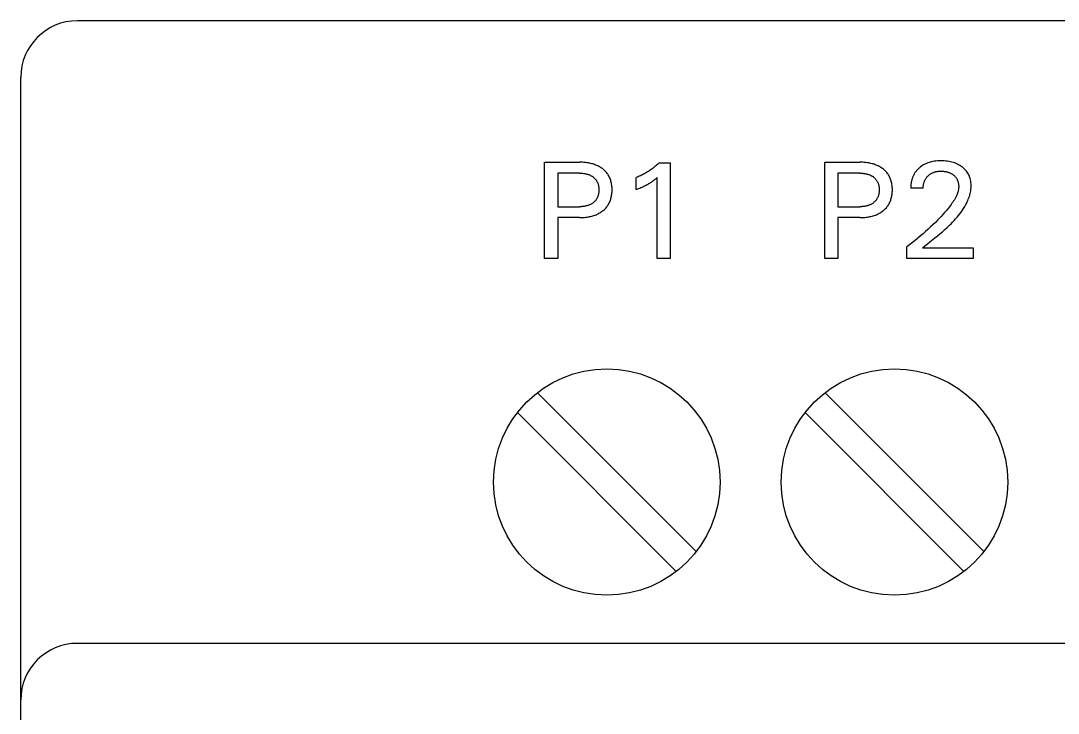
# Model space of a CAD drawing. Extents: x 0 to 420, y 0 to 297.
# Drawn here: x 133.06 to 151.38, y 236.23 to 248.47 of the extents above; entities that cross this region are included whole.
import ezdxf

# ---------------------------------------------------------------- set-up
doc = ezdxf.new("R2010")
doc.units = 0
doc.header["$LTSCALE"] = 23.1
doc.layers.add('10000_FRONT', color=7, linetype='CONTINUOUS')

msp = doc.modelspace()

# ---------------------------------------------------------------- linework, layer by layer
at = {"layer": '10000_FRONT', "color": 7, "linetype": 'CONTINUOUS'}
for p, q in [((203.56, 248.468), (134.06, 248.468)), ((133.06, 159.468), (133.06, 247.468)), ((142.31, 244.268), (142.31, 245.968)), ((142.31, 245.968), (142.928, 245.968)), ((142.954, 245.968), (142.928, 245.968)), ((142.981, 245.967), (142.954, 245.968)), ((143.007, 245.965), (142.981, 245.967)), ((143.033, 245.963), (143.007, 245.965)), ((143.059, 245.96), (143.033, 245.963)), ((143.085, 245.956), (143.059, 245.96)), ((143.105, 245.952), (143.085, 245.956)), ((143.124, 245.948), (143.105, 245.952)), ((143.144, 245.943), (143.124, 245.948)), ((143.163, 245.938), (143.144, 245.943)), ((143.182, 245.932), (143.163, 245.938)), ((143.201, 245.925), (143.182, 245.932)), ((143.219, 245.918), (143.201, 245.925)), ((143.236, 245.911), (143.219, 245.918)), ((143.253, 245.903), (143.236, 245.911)), ((143.27, 245.895), (143.253, 245.903)), ((143.286, 245.886), (143.27, 245.895)), ((144.275, 245.904), (144.259, 245.891)), ((144.29, 245.917), (144.275, 245.904)), ((144.306, 245.931), (144.29, 245.917)), ((144.321, 245.945), (144.306, 245.931)), ((144.335, 245.959), (144.321, 245.945)), ((144.335, 245.959), (144.528, 245.959)), ((144.528, 245.959), (144.528, 244.268)), ((147.26, 244.268), (147.26, 245.968)), ((147.26, 245.968), (147.878, 245.968)), ((147.904, 245.968), (147.878, 245.968)), ((147.931, 245.967), (147.904, 245.968)), ((147.957, 245.965), (147.931, 245.967)), ((147.983, 245.963), (147.957, 245.965)), ((148.009, 245.96), (147.983, 245.963)), ((148.035, 245.956), (148.009, 245.96)), ((148.055, 245.952), (148.035, 245.956)), ((148.074, 245.948), (148.055, 245.952)), ((148.094, 245.943), (148.074, 245.948)), ((148.113, 245.938), (148.094, 245.943)), ((148.132, 245.932), (148.113, 245.938)), ((148.151, 245.925), (148.132, 245.932)), ((148.169, 245.918), (148.151, 245.925)), ((148.186, 245.911), (148.169, 245.918)), ((148.203, 245.903), (148.186, 245.911)), ((148.22, 245.895), (148.203, 245.903)), ((148.236, 245.886), (148.22, 245.895)), ((148.973, 245.902), (148.952, 245.887)), ((148.994, 245.915), (148.973, 245.902)), ((149.016, 245.928), (148.994, 245.915)), ((149.039, 245.939), (149.016, 245.928)), ((149.059, 245.948), (149.039, 245.939)), ((149.08, 245.956), (149.059, 245.948)), ((149.101, 245.963), (149.08, 245.956)), ((149.122, 245.97), (149.101, 245.963)), ((149.144, 245.975), (149.122, 245.97)), ((149.165, 245.98), (149.144, 245.975)), ((149.194, 245.985), (149.165, 245.98)), ((149.224, 245.989), (149.194, 245.985)), ((149.253, 245.992), (149.224, 245.989)), ((149.282, 245.993), (149.253, 245.992)), ((149.312, 245.994), (149.282, 245.993)), ((149.341, 245.993), (149.312, 245.994)), ((149.369, 245.992), (149.341, 245.993)), ((149.398, 245.99), (149.369, 245.992)), ((149.427, 245.986), (149.398, 245.99)), ((149.455, 245.982), (149.427, 245.986)), ((149.48, 245.977), (149.455, 245.982)), ((149.506, 245.97), (149.48, 245.977)), ((149.531, 245.963), (149.506, 245.97)), ((149.555, 245.955), (149.531, 245.963)), ((149.579, 245.946), (149.555, 245.955)), ((149.601, 245.936), (149.579, 245.946)), ((149.623, 245.925), (149.601, 245.936)), ((149.644, 245.913), (149.623, 245.925)), ((149.664, 245.899), (149.644, 245.913)), ((149.684, 245.885), (149.664, 245.899)), ((142.543, 245.776), (142.543, 245.183)), ((142.928, 245.776), (142.543, 245.776)), ((142.928, 245.776), (142.942, 245.776)), ((142.942, 245.776), (142.955, 245.775)), ((142.955, 245.775), (142.969, 245.774)), ((142.969, 245.774), (142.983, 245.773)), ((142.983, 245.773), (142.996, 245.772)), ((142.996, 245.772), (143.01, 245.77)), ((143.01, 245.77), (143.023, 245.768)), ((143.023, 245.768), (143.035, 245.766)), ((143.035, 245.766), (143.047, 245.763)), ((143.047, 245.763), (143.058, 245.76)), ((143.058, 245.76), (143.07, 245.757)), ((143.07, 245.757), (143.081, 245.754)), ((143.081, 245.754), (143.093, 245.75)), ((143.093, 245.75), (143.104, 245.745)), ((143.104, 245.745), (143.114, 245.741)), ((143.114, 245.741), (143.124, 245.736)), ((143.124, 245.736), (143.134, 245.731)), ((143.134, 245.731), (143.143, 245.725)), ((143.143, 245.725), (143.152, 245.72)), ((143.152, 245.72), (143.162, 245.714)), ((143.162, 245.714), (143.17, 245.707)), ((143.301, 245.876), (143.286, 245.886)), ((143.317, 245.866), (143.301, 245.876)), ((143.332, 245.855), (143.317, 245.866)), ((143.345, 245.845), (143.332, 245.855)), ((143.358, 245.834), (143.345, 245.845)), ((143.371, 245.822), (143.358, 245.834)), ((143.383, 245.81), (143.371, 245.822)), ((143.395, 245.798), (143.383, 245.81)), ((143.406, 245.785), (143.395, 245.798)), ((143.417, 245.772), (143.406, 245.785)), ((143.427, 245.758), (143.417, 245.772)), ((143.436, 245.743), (143.427, 245.758)), ((143.445, 245.729), (143.436, 245.743)), ((143.453, 245.714), (143.445, 245.729)), ((143.46, 245.698), (143.453, 245.714)), ((143.966, 245.713), (143.947, 245.705)), ((143.984, 245.721), (143.966, 245.713)), ((144.003, 245.729), (143.984, 245.721)), ((144.021, 245.738), (144.003, 245.729)), ((144.039, 245.747), (144.021, 245.738)), ((144.057, 245.756), (144.039, 245.747)), ((144.075, 245.766), (144.057, 245.756)), ((144.093, 245.776), (144.075, 245.766)), ((144.11, 245.786), (144.093, 245.776)), ((144.127, 245.797), (144.11, 245.786)), ((144.144, 245.807), (144.127, 245.797)), ((144.161, 245.818), (144.144, 245.807)), ((144.178, 245.83), (144.161, 245.818)), ((144.195, 245.841), (144.178, 245.83)), ((144.211, 245.853), (144.195, 245.841)), ((144.227, 245.865), (144.211, 245.853)), ((144.243, 245.878), (144.227, 245.865)), ((144.259, 245.891), (144.243, 245.878)), ((147.493, 245.776), (147.493, 245.183)), ((147.878, 245.776), (147.493, 245.776)), ((147.878, 245.776), (147.892, 245.776)), ((147.892, 245.776), (147.905, 245.775)), ((147.905, 245.775), (147.919, 245.774)), ((147.919, 245.774), (147.933, 245.773)), ((147.933, 245.773), (147.946, 245.772)), ((147.946, 245.772), (147.96, 245.77)), ((147.96, 245.77), (147.973, 245.768)), ((147.973, 245.768), (147.985, 245.766)), ((147.985, 245.766), (147.997, 245.763)), ((147.997, 245.763), (148.008, 245.76)), ((148.008, 245.76), (148.02, 245.757)), ((148.02, 245.757), (148.031, 245.754)), ((148.031, 245.754), (148.043, 245.75)), ((148.043, 245.75), (148.054, 245.745)), ((148.054, 245.745), (148.064, 245.741)), ((148.064, 245.741), (148.074, 245.736)), ((148.074, 245.736), (148.084, 245.731)), ((148.084, 245.731), (148.093, 245.725)), ((148.093, 245.725), (148.102, 245.72)), ((148.102, 245.72), (148.112, 245.714)), ((148.112, 245.714), (148.12, 245.707)), ((148.251, 245.876), (148.236, 245.886)), ((148.267, 245.866), (148.251, 245.876)), ((148.282, 245.855), (148.267, 245.866)), ((148.295, 245.845), (148.282, 245.855)), ((148.308, 245.834), (148.295, 245.845)), ((148.321, 245.822), (148.308, 245.834)), ((148.333, 245.81), (148.321, 245.822)), ((148.345, 245.798), (148.333, 245.81)), ((148.356, 245.785), (148.345, 245.798)), ((148.367, 245.772), (148.356, 245.785)), ((148.377, 245.758), (148.367, 245.772)), ((148.386, 245.743), (148.377, 245.758)), ((148.395, 245.729), (148.386, 245.743)), ((148.403, 245.714), (148.395, 245.729)), ((148.41, 245.698), (148.403, 245.714)), ((148.817, 245.715), (148.812, 245.705)), ((148.821, 245.725), (148.817, 245.715)), ((148.826, 245.735), (148.821, 245.725)), ((148.83, 245.744), (148.826, 245.735)), ((148.836, 245.754), (148.83, 245.744)), ((148.841, 245.764), (148.836, 245.754)), ((148.847, 245.773), (148.841, 245.764)), ((148.853, 245.782), (148.847, 245.773)), ((148.859, 245.791), (148.853, 245.782)), ((148.865, 245.8), (148.859, 245.791)), ((148.872, 245.808), (148.865, 245.8)), ((148.879, 245.817), (148.872, 245.808)), ((148.886, 245.825), (148.879, 245.817)), ((148.893, 245.833), (148.886, 245.825)), ((148.901, 245.841), (148.893, 245.833)), ((148.908, 245.849), (148.901, 245.841)), ((148.916, 245.856), (148.908, 245.849)), ((148.924, 245.864), (148.916, 245.856)), ((148.932, 245.871), (148.924, 245.864)), ((148.939, 245.876), (148.932, 245.871)), ((148.946, 245.882), (148.939, 245.876)), ((148.952, 245.887), (148.946, 245.882)), ((149.062, 245.706), (149.069, 245.714)), ((149.069, 245.714), (149.077, 245.722)), ((149.077, 245.722), (149.085, 245.73)), ((149.085, 245.73), (149.093, 245.737)), ((149.093, 245.737), (149.102, 245.744)), ((149.102, 245.744), (149.111, 245.751)), ((149.111, 245.751), (149.12, 245.758)), ((149.12, 245.758), (149.129, 245.764)), ((149.129, 245.764), (149.139, 245.769)), ((149.139, 245.769), (149.148, 245.775)), ((149.148, 245.775), (149.159, 245.78)), ((149.159, 245.78), (149.169, 245.784)), ((149.169, 245.784), (149.18, 245.789)), ((149.18, 245.789), (149.191, 245.792)), ((149.191, 245.792), (149.202, 245.796)), ((149.202, 245.796), (149.213, 245.799)), ((149.213, 245.799), (149.224, 245.802)), ((149.224, 245.802), (149.236, 245.804)), ((149.236, 245.804), (149.249, 245.806)), ((149.249, 245.806), (149.261, 245.808)), ((149.261, 245.808), (149.274, 245.809)), ((149.274, 245.809), (149.287, 245.81)), ((149.287, 245.81), (149.299, 245.81)), ((149.299, 245.81), (149.312, 245.811)), ((149.312, 245.811), (149.326, 245.81)), ((149.326, 245.81), (149.341, 245.81)), ((149.341, 245.81), (149.355, 245.809)), ((149.355, 245.809), (149.369, 245.807)), ((149.369, 245.807), (149.383, 245.805)), ((149.383, 245.805), (149.398, 245.803)), ((149.398, 245.803), (149.408, 245.801)), ((149.408, 245.801), (149.419, 245.798)), ((149.419, 245.798), (149.43, 245.795)), ((149.43, 245.795), (149.441, 245.792)), ((149.441, 245.792), (149.451, 245.788)), ((149.451, 245.788), (149.461, 245.784)), ((149.461, 245.784), (149.472, 245.78)), ((149.472, 245.78), (149.483, 245.775)), ((149.483, 245.775), (149.493, 245.769)), ((149.493, 245.769), (149.504, 245.763)), ((149.504, 245.763), (149.514, 245.756)), ((149.514, 245.756), (149.524, 245.749)), ((149.524, 245.749), (149.534, 245.742)), ((149.534, 245.742), (149.542, 245.735)), ((149.542, 245.735), (149.55, 245.728)), ((149.55, 245.728), (149.558, 245.72)), ((149.558, 245.72), (149.565, 245.712)), ((149.565, 245.712), (149.572, 245.704)), ((149.701, 245.872), (149.684, 245.885)), ((149.717, 245.858), (149.701, 245.872)), ((149.733, 245.843), (149.717, 245.858)), ((149.747, 245.827), (149.733, 245.843)), ((149.761, 245.811), (149.747, 245.827)), ((149.774, 245.794), (149.761, 245.811)), ((149.785, 245.776), (149.774, 245.794)), ((149.796, 245.758), (149.785, 245.776)), ((149.805, 245.739), (149.796, 245.758)), ((149.814, 245.72), (149.805, 245.739)), ((149.821, 245.7), (149.814, 245.72)), ((143.17, 245.707), (143.178, 245.701)), ((143.178, 245.701), (143.186, 245.694)), ((143.186, 245.694), (143.193, 245.687)), ((143.193, 245.687), (143.201, 245.68)), ((143.201, 245.68), (143.207, 245.672)), ((143.207, 245.672), (143.214, 245.664)), ((143.214, 245.664), (143.22, 245.656)), ((143.22, 245.656), (143.226, 245.648)), ((143.226, 245.648), (143.231, 245.639)), ((143.231, 245.639), (143.237, 245.63)), ((143.237, 245.63), (143.241, 245.621)), ((143.241, 245.621), (143.246, 245.611)), ((143.246, 245.611), (143.25, 245.602)), ((143.25, 245.602), (143.253, 245.592)), ((143.253, 245.592), (143.256, 245.582)), ((143.256, 245.582), (143.259, 245.573)), ((143.259, 245.573), (143.262, 245.561)), ((143.262, 245.561), (143.264, 245.55)), ((143.264, 245.55), (143.266, 245.539)), ((143.266, 245.539), (143.268, 245.528)), ((143.268, 245.528), (143.269, 245.516)), ((143.467, 245.683), (143.46, 245.698)), ((143.473, 245.667), (143.467, 245.683)), ((143.479, 245.65), (143.473, 245.667)), ((143.484, 245.634), (143.479, 245.65)), ((143.489, 245.616), (143.484, 245.634)), ((143.493, 245.597), (143.489, 245.616)), ((143.496, 245.579), (143.493, 245.597)), ((143.498, 245.56), (143.496, 245.579)), ((143.5, 245.541), (143.498, 245.56)), ((143.502, 245.522), (143.5, 245.541)), ((143.947, 245.705), (143.928, 245.697)), ((143.928, 245.485), (143.928, 245.697)), ((144.012, 245.52), (144.033, 245.529)), ((144.033, 245.529), (144.048, 245.536)), ((144.048, 245.536), (144.063, 245.543)), ((144.063, 245.543), (144.078, 245.551)), ((144.078, 245.551), (144.093, 245.558)), ((144.093, 245.558), (144.108, 245.566)), ((144.108, 245.566), (144.123, 245.574)), ((144.123, 245.574), (144.138, 245.582)), ((144.138, 245.582), (144.153, 245.591)), ((144.153, 245.591), (144.168, 245.6)), ((144.168, 245.6), (144.183, 245.609)), ((144.183, 245.609), (144.198, 245.619)), ((144.198, 245.619), (144.209, 245.626)), ((144.209, 245.626), (144.219, 245.634)), ((144.219, 245.634), (144.23, 245.641)), ((144.23, 245.641), (144.241, 245.649)), ((144.241, 245.649), (144.253, 245.658)), ((144.253, 245.658), (144.264, 245.667)), ((144.264, 245.667), (144.276, 245.676)), ((144.276, 245.676), (144.288, 245.686)), ((144.288, 245.686), (144.3, 245.696)), ((144.3, 244.268), (144.3, 245.696)), ((148.12, 245.707), (148.128, 245.701)), ((148.128, 245.701), (148.136, 245.694)), ((148.136, 245.694), (148.143, 245.687)), ((148.143, 245.687), (148.151, 245.68)), ((148.151, 245.68), (148.157, 245.672)), ((148.157, 245.672), (148.164, 245.664)), ((148.164, 245.664), (148.17, 245.656)), ((148.17, 245.656), (148.176, 245.648)), ((148.176, 245.648), (148.181, 245.639)), ((148.181, 245.639), (148.187, 245.63)), ((148.187, 245.63), (148.191, 245.621)), ((148.191, 245.621), (148.196, 245.611)), ((148.196, 245.611), (148.2, 245.602)), ((148.2, 245.602), (148.203, 245.592)), ((148.203, 245.592), (148.206, 245.582)), ((148.206, 245.582), (148.209, 245.573)), ((148.209, 245.573), (148.212, 245.561)), ((148.212, 245.561), (148.214, 245.55)), ((148.214, 245.55), (148.216, 245.539)), ((148.216, 245.539), (148.218, 245.528)), ((148.218, 245.528), (148.219, 245.516)), ((148.417, 245.683), (148.41, 245.698)), ((148.423, 245.667), (148.417, 245.683)), ((148.429, 245.65), (148.423, 245.667)), ((148.434, 245.634), (148.429, 245.65)), ((148.439, 245.616), (148.434, 245.634)), ((148.443, 245.597), (148.439, 245.616)), ((148.446, 245.579), (148.443, 245.597)), ((148.448, 245.56), (148.446, 245.579)), ((148.45, 245.541), (148.448, 245.56)), ((148.452, 245.522), (148.45, 245.541)), ((148.779, 245.545), (148.778, 245.533)), ((148.778, 245.533), (148.778, 245.521)), ((148.78, 245.557), (148.779, 245.545)), ((148.781, 245.569), (148.78, 245.557)), ((148.782, 245.581), (148.781, 245.569)), ((148.783, 245.593), (148.782, 245.581)), ((148.785, 245.605), (148.783, 245.593)), ((148.787, 245.617), (148.785, 245.605)), ((148.79, 245.629), (148.787, 245.617)), ((148.792, 245.641), (148.79, 245.629)), ((148.795, 245.652), (148.792, 245.641)), ((148.798, 245.663), (148.795, 245.652)), ((148.801, 245.673), (148.798, 245.663)), ((148.805, 245.684), (148.801, 245.673)), ((148.808, 245.694), (148.805, 245.684)), ((148.812, 245.705), (148.808, 245.694)), ((148.999, 245.534), (149, 245.547)), ((148.999, 245.522), (148.999, 245.534)), ((149, 245.547), (149.002, 245.559)), ((149.002, 245.559), (149.003, 245.571)), ((149.003, 245.571), (149.006, 245.584)), ((149.006, 245.584), (149.008, 245.596)), ((149.008, 245.596), (149.011, 245.607)), ((149.011, 245.607), (149.014, 245.618)), ((149.014, 245.618), (149.018, 245.629)), ((149.018, 245.629), (149.022, 245.639)), ((149.022, 245.639), (149.027, 245.649)), ((149.027, 245.649), (149.032, 245.66)), ((149.032, 245.66), (149.037, 245.669)), ((149.037, 245.669), (149.043, 245.679)), ((149.043, 245.679), (149.049, 245.688)), ((149.049, 245.688), (149.055, 245.697)), ((149.055, 245.697), (149.062, 245.706)), ((149.572, 245.704), (149.578, 245.695)), ((149.578, 245.695), (149.584, 245.686)), ((149.584, 245.686), (149.59, 245.677)), ((149.59, 245.677), (149.595, 245.667)), ((149.595, 245.667), (149.6, 245.658)), ((149.6, 245.658), (149.605, 245.648)), ((149.605, 245.648), (149.608, 245.637)), ((149.608, 245.637), (149.612, 245.627)), ((149.612, 245.627), (149.615, 245.617)), ((149.615, 245.617), (149.618, 245.605)), ((149.618, 245.605), (149.62, 245.593)), ((149.62, 245.593), (149.622, 245.581)), ((149.622, 245.581), (149.624, 245.569)), ((149.624, 245.569), (149.625, 245.557)), ((149.625, 245.533), (149.624, 245.517)), ((149.625, 245.557), (149.625, 245.545)), ((149.625, 245.545), (149.625, 245.533)), ((149.828, 245.68), (149.821, 245.7)), ((149.834, 245.657), (149.828, 245.68)), ((149.838, 245.635), (149.834, 245.657)), ((149.842, 245.612), (149.838, 245.635)), ((149.844, 245.589), (149.842, 245.612)), ((149.845, 245.566), (149.844, 245.589)), ((149.846, 245.543), (149.845, 245.566)), ((149.845, 245.517), (149.846, 245.543)), ((143.246, 245.351), (143.242, 245.341)), ((143.25, 245.36), (143.246, 245.351)), ((143.253, 245.37), (143.25, 245.36)), ((143.257, 245.38), (143.253, 245.37)), ((143.259, 245.39), (143.257, 245.38)), ((143.262, 245.401), (143.259, 245.39)), ((143.264, 245.413), (143.262, 245.401)), ((143.266, 245.424), (143.264, 245.413)), ((143.268, 245.435), (143.266, 245.424)), ((143.269, 245.447), (143.268, 245.435)), ((143.269, 245.516), (143.27, 245.505)), ((143.27, 245.459), (143.269, 245.447)), ((143.27, 245.505), (143.27, 245.493)), ((143.27, 245.493), (143.27, 245.482)), ((143.27, 245.482), (143.27, 245.47)), ((143.27, 245.47), (143.27, 245.459)), ((143.484, 245.332), (143.489, 245.351)), ((143.489, 245.351), (143.493, 245.369)), ((143.493, 245.369), (143.496, 245.388)), ((143.496, 245.388), (143.499, 245.407)), ((143.499, 245.407), (143.501, 245.426)), ((143.501, 245.426), (143.502, 245.446)), ((143.503, 245.503), (143.502, 245.522)), ((143.502, 245.446), (143.503, 245.465)), ((143.503, 245.484), (143.503, 245.503)), ((143.503, 245.465), (143.503, 245.484)), ((143.928, 245.485), (143.949, 245.494)), ((143.949, 245.494), (143.97, 245.502)), ((143.97, 245.502), (143.991, 245.511)), ((143.991, 245.511), (144.012, 245.52)), ((148.196, 245.351), (148.192, 245.341)), ((148.2, 245.36), (148.196, 245.351)), ((148.203, 245.37), (148.2, 245.36)), ((148.207, 245.38), (148.203, 245.37)), ((148.209, 245.39), (148.207, 245.38)), ((148.212, 245.401), (148.209, 245.39)), ((148.214, 245.413), (148.212, 245.401)), ((148.216, 245.424), (148.214, 245.413)), ((148.218, 245.435), (148.216, 245.424)), ((148.219, 245.447), (148.218, 245.435)), ((148.219, 245.516), (148.22, 245.505)), ((148.22, 245.459), (148.219, 245.447)), ((148.22, 245.505), (148.22, 245.493)), ((148.22, 245.493), (148.22, 245.482)), ((148.22, 245.482), (148.22, 245.47)), ((148.22, 245.47), (148.22, 245.459)), ((148.434, 245.332), (148.439, 245.351)), ((148.439, 245.351), (148.443, 245.369)), ((148.443, 245.369), (148.446, 245.388)), ((148.446, 245.388), (148.449, 245.407)), ((148.449, 245.407), (148.451, 245.426)), ((148.451, 245.426), (148.452, 245.446)), ((148.453, 245.503), (148.452, 245.522)), ((148.452, 245.446), (148.453, 245.465)), ((148.453, 245.484), (148.453, 245.503)), ((148.453, 245.465), (148.453, 245.484)), ((148.778, 245.521), (148.778, 245.509)), ((148.999, 245.509), (148.778, 245.509)), ((148.999, 245.509), (148.999, 245.522)), ((149.573, 245.352), (149.561, 245.33)), ((149.584, 245.376), (149.573, 245.352)), ((149.591, 245.391), (149.584, 245.376)), ((149.597, 245.406), (149.591, 245.391)), ((149.603, 245.422), (149.597, 245.406)), ((149.608, 245.437), (149.603, 245.422)), ((149.613, 245.453), (149.608, 245.437)), ((149.617, 245.469), (149.613, 245.453)), ((149.62, 245.485), (149.617, 245.469)), ((149.623, 245.501), (149.62, 245.485)), ((149.624, 245.517), (149.623, 245.501)), ((149.805, 245.339), (149.814, 245.364)), ((149.814, 245.364), (149.821, 245.389)), ((149.821, 245.389), (149.828, 245.414)), ((149.828, 245.414), (149.834, 245.44)), ((149.834, 245.44), (149.839, 245.465)), ((149.839, 245.465), (149.842, 245.491)), ((149.842, 245.491), (149.845, 245.517)), ((142.543, 245.183), (142.928, 245.183)), ((142.942, 245.183), (142.928, 245.183)), ((142.956, 245.183), (142.942, 245.183)), ((142.969, 245.184), (142.956, 245.183)), ((142.983, 245.185), (142.969, 245.184)), ((142.997, 245.187), (142.983, 245.185)), ((143.01, 245.189), (142.997, 245.187)), ((143.024, 245.191), (143.01, 245.189)), ((143.036, 245.193), (143.024, 245.191)), ((143.047, 245.196), (143.036, 245.193)), ((143.059, 245.199), (143.047, 245.196)), ((143.071, 245.202), (143.059, 245.199)), ((143.082, 245.206), (143.071, 245.202)), ((143.094, 245.21), (143.082, 245.206)), ((143.105, 245.214), (143.094, 245.21)), ((143.115, 245.219), (143.105, 245.214)), ((143.125, 245.224), (143.115, 245.219)), ((143.135, 245.229), (143.125, 245.224)), ((143.144, 245.235), (143.135, 245.229)), ((143.154, 245.241), (143.144, 245.235)), ((143.163, 245.247), (143.154, 245.241)), ((143.172, 245.254), (143.163, 245.247)), ((143.179, 245.26), (143.172, 245.254)), ((143.187, 245.267), (143.179, 245.26)), ((143.194, 245.274), (143.187, 245.267)), ((143.201, 245.282), (143.194, 245.274)), ((143.208, 245.289), (143.201, 245.282)), ((143.215, 245.297), (143.208, 245.289)), ((143.221, 245.306), (143.215, 245.297)), ((143.226, 245.314), (143.221, 245.306)), ((143.232, 245.323), (143.226, 245.314)), ((143.237, 245.332), (143.232, 245.323)), ((143.242, 245.341), (143.237, 245.332)), ((143.385, 245.153), (143.397, 245.165)), ((143.397, 245.165), (143.408, 245.179)), ((143.408, 245.179), (143.418, 245.192)), ((143.418, 245.192), (143.428, 245.206)), ((143.428, 245.206), (143.437, 245.221)), ((143.437, 245.221), (143.446, 245.236)), ((143.446, 245.236), (143.454, 245.251)), ((143.454, 245.251), (143.461, 245.267)), ((143.461, 245.267), (143.468, 245.283)), ((143.468, 245.283), (143.474, 245.299)), ((143.474, 245.299), (143.479, 245.315)), ((143.479, 245.315), (143.484, 245.332)), ((147.493, 245.183), (147.878, 245.183)), ((147.892, 245.183), (147.878, 245.183)), ((147.906, 245.183), (147.892, 245.183)), ((147.919, 245.184), (147.906, 245.183)), ((147.933, 245.185), (147.919, 245.184)), ((147.947, 245.187), (147.933, 245.185)), ((147.96, 245.189), (147.947, 245.187)), ((147.974, 245.191), (147.96, 245.189)), ((147.986, 245.193), (147.974, 245.191)), ((147.997, 245.196), (147.986, 245.193)), ((148.009, 245.199), (147.997, 245.196)), ((148.021, 245.202), (148.009, 245.199)), ((148.032, 245.206), (148.021, 245.202)), ((148.044, 245.21), (148.032, 245.206)), ((148.055, 245.214), (148.044, 245.21)), ((148.065, 245.219), (148.055, 245.214)), ((148.075, 245.224), (148.065, 245.219)), ((148.085, 245.229), (148.075, 245.224)), ((148.094, 245.235), (148.085, 245.229)), ((148.104, 245.241), (148.094, 245.235)), ((148.113, 245.247), (148.104, 245.241)), ((148.122, 245.254), (148.113, 245.247)), ((148.129, 245.26), (148.122, 245.254)), ((148.137, 245.267), (148.129, 245.26)), ((148.144, 245.274), (148.137, 245.267)), ((148.151, 245.282), (148.144, 245.274)), ((148.158, 245.289), (148.151, 245.282)), ((148.165, 245.297), (148.158, 245.289)), ((148.171, 245.306), (148.165, 245.297)), ((148.176, 245.314), (148.171, 245.306)), ((148.182, 245.323), (148.176, 245.314)), ((148.187, 245.332), (148.182, 245.323)), ((148.192, 245.341), (148.187, 245.332)), ((148.335, 245.153), (148.347, 245.165)), ((148.347, 245.165), (148.358, 245.179)), ((148.358, 245.179), (148.368, 245.192)), ((148.368, 245.192), (148.378, 245.206)), ((148.378, 245.206), (148.387, 245.221)), ((148.387, 245.221), (148.396, 245.236)), ((148.396, 245.236), (148.404, 245.251)), ((148.404, 245.251), (148.411, 245.267)), ((148.411, 245.267), (148.418, 245.283)), ((148.418, 245.283), (148.424, 245.299)), ((148.424, 245.299), (148.429, 245.315)), ((148.429, 245.315), (148.434, 245.332)), ((149.46, 245.181), (149.433, 245.146)), ((149.476, 245.201), (149.46, 245.181)), ((149.491, 245.222), (149.476, 245.201)), ((149.506, 245.243), (149.491, 245.222)), ((149.521, 245.264), (149.506, 245.243)), ((149.535, 245.285), (149.521, 245.264)), ((149.548, 245.307), (149.535, 245.285)), ((149.561, 245.33), (149.548, 245.307)), ((149.711, 245.151), (149.731, 245.185)), ((149.731, 245.185), (149.75, 245.219)), ((149.75, 245.219), (149.762, 245.242)), ((149.762, 245.242), (149.774, 245.266)), ((149.774, 245.266), (149.785, 245.29)), ((149.785, 245.29), (149.795, 245.314)), ((149.795, 245.314), (149.805, 245.339)), ((142.543, 244.99), (142.543, 244.268)), ((142.928, 244.99), (142.543, 244.99)), ((142.928, 244.99), (142.951, 244.99)), ((142.951, 244.99), (142.974, 244.991)), ((142.974, 244.991), (142.996, 244.992)), ((142.996, 244.992), (143.019, 244.994)), ((143.019, 244.994), (143.042, 244.996)), ((143.042, 244.996), (143.064, 244.999)), ((143.064, 244.999), (143.087, 245.003)), ((143.087, 245.003), (143.107, 245.007)), ((143.107, 245.007), (143.126, 245.011)), ((143.126, 245.011), (143.146, 245.016)), ((143.146, 245.016), (143.165, 245.022)), ((143.165, 245.022), (143.184, 245.028)), ((143.184, 245.028), (143.203, 245.035)), ((143.203, 245.035), (143.222, 245.042)), ((143.222, 245.042), (143.239, 245.05)), ((143.239, 245.05), (143.256, 245.058)), ((143.256, 245.058), (143.272, 245.066)), ((143.272, 245.066), (143.288, 245.076)), ((143.288, 245.076), (143.304, 245.085)), ((143.304, 245.085), (143.319, 245.096)), ((143.319, 245.096), (143.334, 245.107)), ((143.334, 245.107), (143.348, 245.118)), ((143.348, 245.118), (143.361, 245.129)), ((143.361, 245.129), (143.373, 245.141)), ((143.373, 245.141), (143.385, 245.153)), ((147.493, 244.99), (147.493, 244.268)), ((147.878, 244.99), (147.493, 244.99)), ((147.878, 244.99), (147.901, 244.99)), ((147.901, 244.99), (147.924, 244.991)), ((147.924, 244.991), (147.946, 244.992)), ((147.946, 244.992), (147.969, 244.994)), ((147.969, 244.994), (147.992, 244.996)), ((147.992, 244.996), (148.014, 244.999)), ((148.014, 244.999), (148.037, 245.003)), ((148.037, 245.003), (148.057, 245.007)), ((148.057, 245.007), (148.076, 245.011)), ((148.076, 245.011), (148.096, 245.016)), ((148.096, 245.016), (148.115, 245.022)), ((148.115, 245.022), (148.134, 245.028)), ((148.134, 245.028), (148.153, 245.035)), ((148.153, 245.035), (148.172, 245.042)), ((148.172, 245.042), (148.189, 245.05)), ((148.189, 245.05), (148.206, 245.058)), ((148.206, 245.058), (148.222, 245.066)), ((148.222, 245.066), (148.238, 245.076)), ((148.238, 245.076), (148.254, 245.085)), ((148.254, 245.085), (148.269, 245.096)), ((148.269, 245.096), (148.284, 245.107)), ((148.284, 245.107), (148.298, 245.118)), ((148.298, 245.118), (148.311, 245.129)), ((148.311, 245.129), (148.323, 245.141)), ((148.323, 245.141), (148.335, 245.153)), ((149.285, 244.98), (149.254, 244.948)), ((149.316, 245.012), (149.285, 244.98)), ((149.346, 245.045), (149.316, 245.012)), ((149.375, 245.078), (149.346, 245.045)), ((149.404, 245.112), (149.375, 245.078)), ((149.433, 245.146), (149.404, 245.112)), ((149.571, 244.967), (149.596, 244.996)), ((149.596, 244.996), (149.621, 245.026)), ((149.621, 245.026), (149.645, 245.056)), ((149.645, 245.056), (149.668, 245.087)), ((149.668, 245.087), (149.69, 245.119)), ((149.69, 245.119), (149.711, 245.151)), ((149.128, 244.825), (149.085, 244.785)), ((149.171, 244.865), (149.128, 244.825)), ((149.213, 244.906), (149.171, 244.865)), ((149.254, 244.948), (149.213, 244.906)), ((149.379, 244.778), (149.422, 244.816)), ((149.422, 244.816), (149.463, 244.856)), ((149.463, 244.856), (149.491, 244.883)), ((149.491, 244.883), (149.518, 244.91)), ((149.518, 244.91), (149.545, 244.938)), ((149.545, 244.938), (149.571, 244.967)), ((148.903, 244.627), (148.855, 244.587)), ((148.95, 244.666), (148.903, 244.627)), ((148.995, 244.705), (148.95, 244.666)), ((149.041, 244.745), (148.995, 244.705)), ((149.085, 244.785), (149.041, 244.745)), ((149.115, 244.56), (149.204, 244.631)), ((149.204, 244.631), (149.248, 244.667)), ((149.248, 244.667), (149.292, 244.704)), ((149.292, 244.704), (149.336, 244.741)), ((149.336, 244.741), (149.379, 244.778)), ((148.758, 244.51), (148.708, 244.472)), ((148.708, 244.268), (148.708, 244.472)), ((148.807, 244.548), (148.758, 244.51)), ((148.855, 244.587), (148.807, 244.548)), ((148.985, 244.454), (149.028, 244.489)), ((148.985, 244.454), (149.881, 244.454)), ((149.028, 244.489), (149.071, 244.525)), ((149.071, 244.525), (149.115, 244.56)), ((149.881, 244.454), (149.881, 244.268)), ((142.543, 244.268), (142.31, 244.268)), ((144.528, 244.268), (144.3, 244.268)), ((147.493, 244.268), (147.26, 244.268)), ((149.881, 244.268), (148.708, 244.268)), ((144.989, 239.093), (142.185, 241.897)), ((150.069, 239.093), (147.265, 241.897)), ((141.831, 241.544), (144.635, 238.74)), ((146.911, 241.544), (149.715, 238.74)), ((203.56, 237.468), (134.06, 237.468))]:
    msp.add_line(p, q, dxfattribs=at)
for centre in [(143.41, 240.318), (148.49, 240.318)]:
    msp.add_circle(centre, 2, dxfattribs=at)
for centre in [(134.06, 247.468), (134.06, 236.468)]:
    msp.add_arc(centre, 1, 90, 180, dxfattribs=at)

doc.saveas('drawing.dxf')
